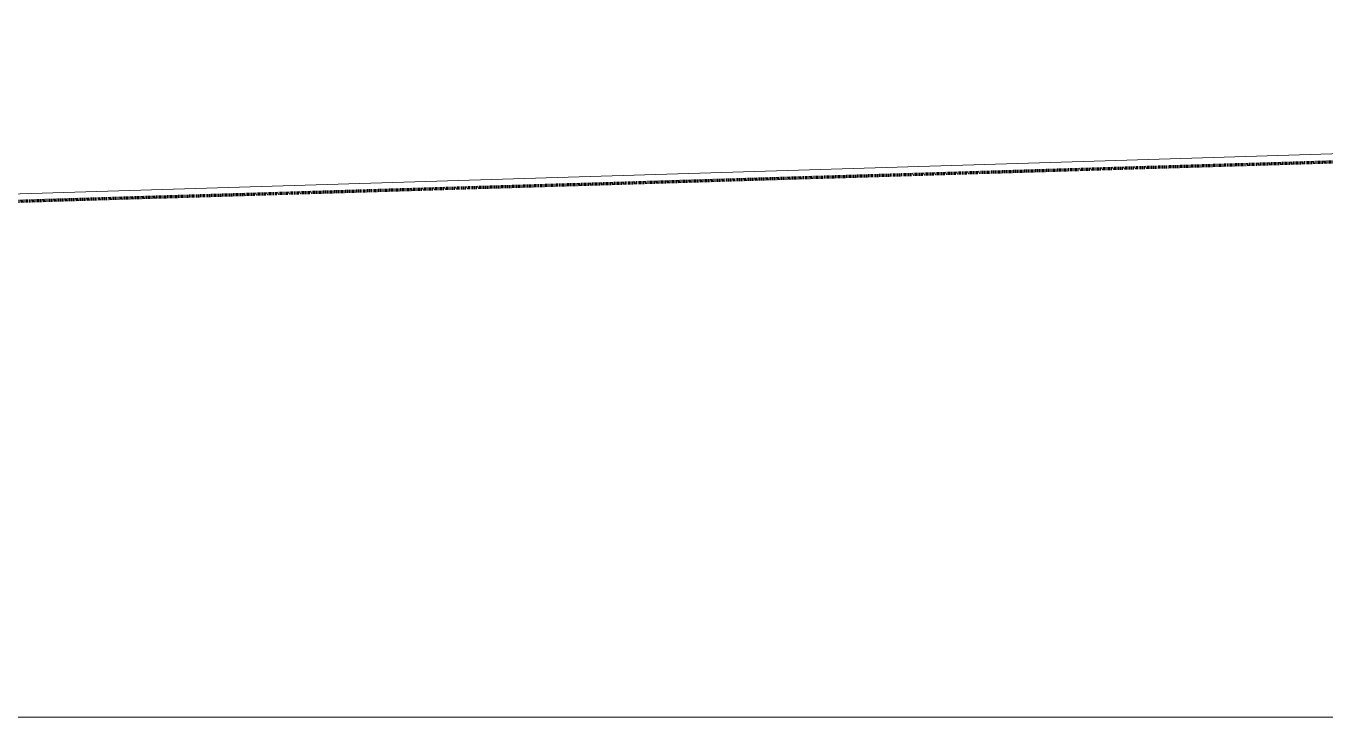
# Model space of a CAD drawing. Header units: inches. Extents: x -4294 to -464, y 9706 to 12475.
# Drawn here: x -2906.5 to -2671.3, y 9706.2 to 9831.3 of the extents above; entities that cross this region are included whole.
import ezdxf

# ---------------------------------------------------------------- set-up
doc = ezdxf.new("R2010")
doc.units = ezdxf.units.IN
doc.header["$MEASUREMENT"] = 0
doc.linetypes.add('Aligning Line 1_8_', pattern=[0.25, 0.125, -0.125])
doc.linetypes.add('Double Dash 3_8_', pattern=[1, 0.375, -0.125, 0.125, -0.125, 0.125, -0.125])
for name, color, linetype, lineweight in [('0-1', 7, 'Continuous', 5), ('0-6', 147, 'Aligning Line 1_8_', 9), ('C-PROP-LINE-1', 170, 'Double Dash 3_8_', 140), ('C-TOPO', 7, 'Continuous', 9), ('G-ANNO-SYMB', 111, 'Aligning Line 1_8_', 9), ('G-ANNO-SYMB-1', 147, 'Aligning Line 1_8_', 9)]:
    doc.layers.add(name, color=color, linetype=linetype, lineweight=lineweight)

# ---------------------------------------------------------------- blocks, each defined once
blk = doc.blocks.new('CTR  - Topography_rvt-1-FLOOR PLAN - 1ST FLOOR')
at = {"layer": 'C-TOPO'}
for p, q in [((-2642.11, 9809.04), (-2691.53, 9807.53)), ((-2691.53, 9807.53), (-2642.11, 9809.04)), ((-2768.69, 9805.18), (-2713.14, 9806.87)), ((-2768.69, 9805.18), (-2713.14, 9806.87)), ((-2691.53, 9807.53), (-2713.14, 9806.87)), ((-2691.53, 9807.53), (-2713.14, 9806.87)), ((-2768.69, 9805.18), (-3518.6, 9782.27)), ((-2768.69, 9805.18), (-3518.6, 9782.27))]:
    blk.add_line(p, q, dxfattribs=at)
blk = doc.blocks.new('Family - ___-1878357-FLOOR PLAN - 1ST FLOOR')
at = {"layer": 'C-PROP-LINE-1'}
blk.add_line((-3987.01, 9767.34), (-599.29, 9868.76), dxfattribs=at)
blk = doc.blocks.new('CTR - 1st Phase - Shell_rvt-1-FLOOR PLAN - 1ST FLOOR')
at = {"layer": 'G-ANNO-SYMB-1'}
for p, q in [((-583.07, 9706.24), (-4111.32, 9706.24)), ((-1910.96, 9706.24), (-4071.96, 9706.24))]:
    blk.add_line(p, q, dxfattribs=at)
at = {"layer": '0-6'}
blk.add_blockref('Family - ___-1878357-FLOOR PLAN - 1ST FLOOR', (0, 0), dxfattribs=at)

msp = doc.modelspace()

# ---------------------------------------------------------------- linework, layer by layer
at = {"layer": 'G-ANNO-SYMB'}
msp.add_line((-1875.49837, 9706.24032), (-4111.31955, 9706.24032), dxfattribs=at)

# ---------------------------------------------------------------- block references
at = {"layer": '0-1'}
for name in ['CTR - 1st Phase - Shell_rvt-1-FLOOR PLAN - 1ST FLOOR', 'CTR  - Topography_rvt-1-FLOOR PLAN - 1ST FLOOR']:
    msp.add_blockref(name, (0, 0), dxfattribs=at)

doc.saveas('drawing.dxf')
